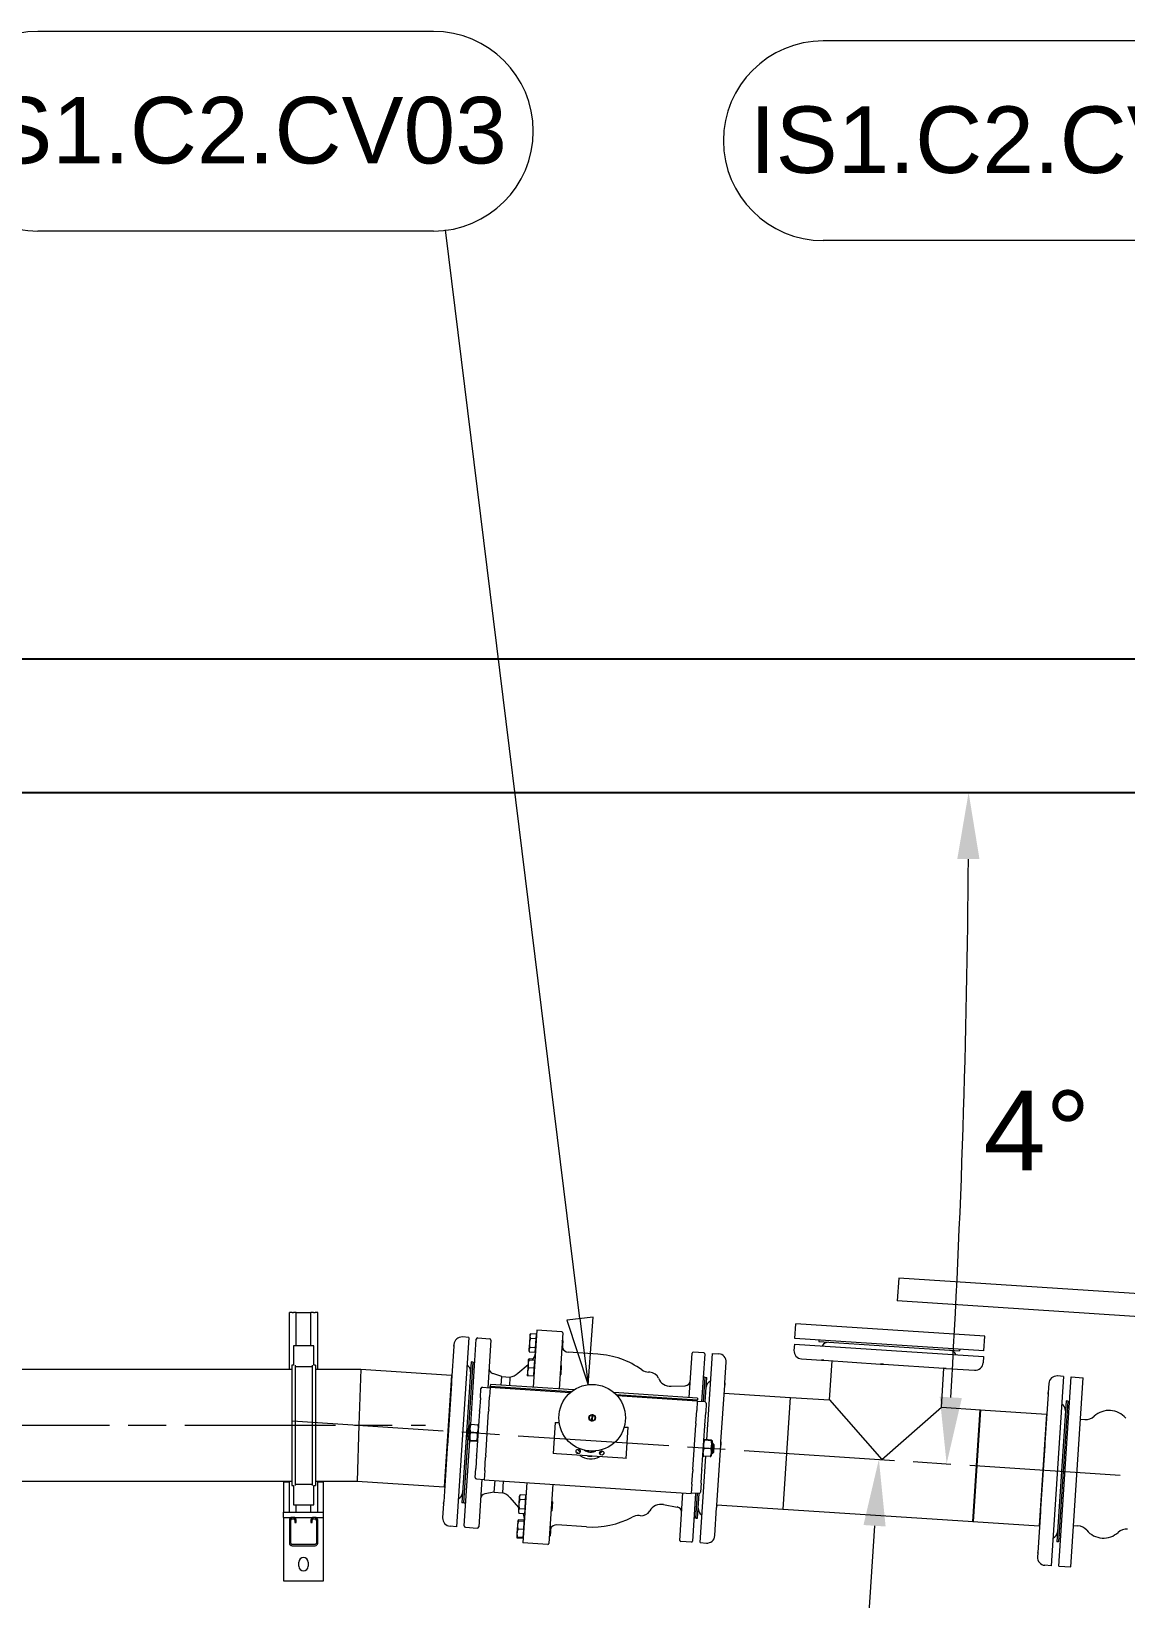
# Model space of a CAD drawing. Header units: millimetres. Extents: x 0 to 100323, y 0 to 59400.
# Drawn here: x 69323 to 73435, y 34780 to 40666 of the extents above; entities that cross this region are included whole.
import ezdxf

# ---------------------------------------------------------------- set-up
doc = ezdxf.new("R2010")
doc.units = ezdxf.units.MM
doc.header["$LTSCALE"] = 100
doc.linetypes.add('CHAIN', pattern=[0.3543, 0.2362, -0.0295, 0.0591, -0.0295])
for name, color, linetype, lineweight in [('Dimension', 7, 'Continuous', 18), ('Symbol', 7, 'Continuous', 18), ('Visible', 7, 'Continuous', 25)]:
    doc.layers.add(name, color=color, linetype=linetype, lineweight=lineweight)
doc.layers.add('P_Biomass (BM)', color=150, linetype='Continuous', lineweight=18, true_color=0x007fff)
doc.layers.add('P_BioMass CenterLine', color=150, linetype='CHAIN', lineweight=18, true_color=0x007fff)
doc.styles.add('Note Text', font='arial.ttf')
doc.styles.add('Title', font='arial.ttf')
doc.dimstyles.new('Default - Method 2b', dxfattribs={"dimscale": 100, "dimtxt": 3, "dimasz": 2.5, "dimexe": 3, "dimexo": 0.5, "dimgap": 0.7, "dimtad": 0, "dimtoh": 1, "dimdec": 0, "dimrnd": 1e-08, "dimtxsty": 'Title', "dimcen": 0.09, "dimdle": 10, "dimclrd": 256, "dimclre": 256, "dimclrt": 7, "dimadec": 0, "dimazin": 2, "dimtfac": 0.833333, "dimtdec": 1, "dimtmove": 0, "dimatfit": 3, "dimfxl": 1, "dimtolj": 1, "dimlwd": -1, "dimlwe": -1, "dimarcsym": 0})

# ---------------------------------------------------------------- blocks, each defined once
blk = doc.blocks.new('*D36')
at = {"layer": 'Defpoints', "color": 0, "transparency": 16777216}
for p in [(58733.1, 37807.8), (100322.9, 37807.8), (61212.8, 36954.3), (60245.2, 35180.5)]:
    blk.add_point(p, dxfattribs=at)
at = {"layer": 'Dimension', "transparency": 16777216}
blk.add_arc((100322.9, 37807.8), 39119.4, 180.36616, 183.38447, dxfattribs=at)
for points in [[(61162.7, 37557.7), (61246, 37557.9), (61203.5, 37807.8)], [(61313.4, 35500.9), (61230.2, 35495.8), (61287.3, 35248.8)]]:
    blk.add_solid(points, dxfattribs=at)
at = {"layer": 'Dimension', "color": 7, "transparency": 16777216, "insert": (61301.4, 36386.2), "char_height": 300, "attachment_point": 7, "style": 'Title'}
blk.add_mtext('\\A1;4°', dxfattribs=at)
blk = doc.blocks.new('*D37')
at = {"layer": 'Defpoints', "color": 0, "transparency": 16777216}
for p in [(34298.5, 37807.8), (58733.1, 37807.8), (72808.2, 36126.2), (70304.7, 35447.4)]:
    blk.add_point(p, dxfattribs=at)
at = {"layer": 'Dimension', "transparency": 16777216}
blk.add_arc((34298.5, 37807.8), 38546.4, 356.62099, 359.6284, dxfattribs=at)
for points in [[(72802.4, 37557.9), (72885.7, 37557.7), (72844.9, 37807.8)], [(72819.5, 35533.3), (72736.3, 35538.4), (72762.3, 35286.3)]]:
    blk.add_solid(points, dxfattribs=at)
at = {"layer": 'Dimension', "color": 7, "transparency": 16777216, "insert": (72901.2, 36387.9), "char_height": 300, "attachment_point": 7, "style": 'Title'}
blk.add_mtext('\\A1;4°', dxfattribs=at)
blk = doc.blocks.new('*D48')
at = {"layer": 'Defpoints', "color": 0, "transparency": 16777216}
for p in [(72178.4, 35324.6), (72311.6, 32309.4), (72688.9, 32284.7)]:
    blk.add_point(p, dxfattribs=at)
at = {"layer": 'Dimension', "transparency": 16777216}
for p, q in [((72491.5, 35053.5), (72424.3, 34029.4)), ((72327.9, 32558.9), (72395.1, 33583.1))]:
    blk.add_line(p, q, dxfattribs=at)
for points in [[(72449.9, 35056.3), (72533.1, 35050.8), (72507.8, 35303)], [(72286.4, 32561.6), (72369.5, 32556.2), (72311.6, 32309.4)]]:
    blk.add_solid(points, dxfattribs=at)
at = {"layer": 'Dimension', "color": 7, "transparency": 16777216, "insert": (71976.4, 33653.1), "char_height": 300, "attachment_point": 7, "style": 'Title'}
blk.add_mtext('\\A1;1200', dxfattribs=at)
blk = doc.blocks.new('Balloon24')
at = {"layer": 'Symbol'}
for p, q in [((708.338, 406.664), (693.479, 406.664)), ((708.338, 399.164), (693.479, 399.164)), ((713.844, 358.314), (708.796, 399.204)), ((714.34, 358.375), (713.348, 358.252)), ((713.348, 358.252), (714.15, 355.833)), ((713.844, 358.314), (714.15, 355.833)), ((714.15, 355.833), (714.34, 358.375))]:
    blk.add_line(p, q, dxfattribs=at)
at = {"layer": 'Symbol', "flags": 128}
blk.add_lwpolyline([(713.348, 358.252), (714.15, 355.833), (714.34, 358.375), (713.348, 358.252)], dxfattribs=at)
at = {"layer": 'Symbol'}
for centre, start, end in [((693.479, 402.914), 90, 270), ((708.338, 402.914), 270, 90)]:
    blk.add_arc(centre, 3.75, start, end, dxfattribs=at)
blk.add_solid([(713.348, 358.252), (714.15, 355.833), (714.34, 358.375), (713.348, 358.252)], dxfattribs=at)
at = {"layer": 'Symbol', "insert": (700.909, 402.935), "char_height": 2.5, "attachment_point": 5, "style": 'Note Text'}
blk.add_mtext('IS1.C2.CV03', dxfattribs=at)
blk = doc.blocks.new('Balloon25')
at = {"layer": 'Symbol'}
for p, q in [((737.847, 406.306), (722.988, 406.306)), ((737.847, 398.806), (722.988, 398.806)), ((739.378, 361.437), (737.986, 398.818)), ((739.878, 361.456), (738.879, 361.418)), ((739.471, 358.939), (739.878, 361.456)), ((738.879, 361.418), (739.471, 358.939)), ((739.378, 361.437), (739.471, 358.939))]:
    blk.add_line(p, q, dxfattribs=at)
at = {"layer": 'Symbol', "flags": 128}
blk.add_lwpolyline([(738.879, 361.418), (739.471, 358.939), (739.878, 361.456), (738.879, 361.418)], dxfattribs=at)
at = {"layer": 'Symbol'}
for centre, start, end in [((722.988, 402.556), 90, 270), ((737.847, 402.556), 270, 90)]:
    blk.add_arc(centre, 3.75, start, end, dxfattribs=at)
blk.add_solid([(738.879, 361.418), (739.471, 358.939), (739.878, 361.456), (738.879, 361.418)], dxfattribs=at)
at = {"layer": 'Symbol', "insert": (730.417, 402.577), "char_height": 2.5, "attachment_point": 5, "style": 'Note Text'}
blk.add_mtext('IS1.C2.CV01', dxfattribs=at)

msp = doc.modelspace()

# ---------------------------------------------------------------- linework, layer by layer
at = {"layer": 'P_Biomass (BM)'}
for p, q in [((72582.3, 35983.4), (72576.7, 35898.5)), ((73836.5, 35901.1), (72582.3, 35983.4)), ((70302.7, 35854.8), (70292.7, 35854.8)), ((70292.7, 35641.5), (70292.7, 35854.8)), ((70302.7, 35854.8), (70308, 35854.8)), ((70318, 35854.8), (70308, 35854.8)), ((70318, 35854.8), (70373.7, 35854.8)), ((70318, 35729.8), (70318, 35854.8)), ((70383.7, 35854.8), (70373.7, 35854.8)), ((70373.7, 35729.8), (70373.7, 35854.8)), ((70383.7, 35854.8), (70389, 35854.8)), ((70399, 35854.8), (70389, 35854.8)), ((70399, 35641.5), (70399, 35854.8)), ((73830.9, 35816.3), (72576.7, 35898.5)), ((72191.7, 35757.2), (72195.3, 35812.1)), ((72906.2, 35765.4), (72195.3, 35812.1)), ((70911.2, 35734.6), (70910.9, 35730.1)), ((70966.8, 35761.1), (70920.2, 35050.1)), ((70966.8, 35761.1), (70943.1, 35762.6)), ((70974.2, 35434.3), (70995.1, 35754.2)), ((71000.5, 35758.8), (71045.4, 35755.9)), ((71050, 35750.6), (71038.3, 35572.2)), ((71194.6, 35740), (71192.9, 35714.1)), ((71196.3, 35765.9), (71194.6, 35740)), ((71196.6, 35769.9), (71196.3, 35765.9)), ((71196.6, 35769.9), (71199.6, 35774.4)), ((71218.7, 35755.8), (71198.5, 35757.1)), ((71219.9, 35773.1), (71199.6, 35774.4)), ((71222.9, 35788.1), (71208.8, 35573.6)), ((71218.7, 35755.8), (71216.5, 35721.2)), ((71219.9, 35773.1), (71218.7, 35755.8)), ((71219.4, 35765.9), (71221.4, 35765.8)), ((71316.4, 35782), (71222.9, 35788.1)), ((71319.9, 35778), (71306.1, 35567.2)), ((71320.5, 35748.7), (71318.2, 35751.4)), ((71320.5, 35748.7), (71318.3, 35714.9)), ((72190.3, 35736), (72188.7, 35712.3)), ((72190.3, 35736), (72901.2, 35689.4)), ((72902.6, 35710.6), (72191.7, 35757.2)), ((72282.7, 35751.2), (72282.3, 35745)), ((72282.3, 35745), (72811.2, 35710.3)), ((72902.6, 35710.6), (72906.2, 35765.4)), ((70307.7, 35729.8), (70307.7, 35656.9)), ((70384, 35729.8), (70307.7, 35729.8)), ((70384, 35656.9), (70384, 35729.8)), ((70910.7, 35727.9), (70902.2, 35597.9)), ((70910.7, 35727.9), (70910.9, 35730.1)), ((71190.5, 35676.3), (71189.5, 35661.3)), ((71190.5, 35676.3), (71193.5, 35680.8)), ((71192.9, 35714.1), (71192.7, 35710.1)), ((71192.7, 35710.1), (71195.1, 35705.3)), ((71213.4, 35674.8), (71193.1, 35676.1)), ((71209.4, 35679.7), (71193.5, 35680.8)), ((71215.3, 35703.9), (71195.1, 35705.3)), ((71216.5, 35721.2), (71196.2, 35722.5)), ((71213.4, 35674.8), (71211.5, 35644.9)), ((71216.5, 35721.2), (71215.3, 35703.9)), ((71215.8, 35711.1), (71217.8, 35710.9)), ((71318.3, 35714.9), (71316.3, 35713.2)), ((71451.2, 35698), (71340.2, 35705.3)), ((71795, 35535.1), (71806, 35702.3)), ((71849.9, 35703.2), (71810, 35705.8)), ((71853.4, 35699.2), (71841.6, 35519.6)), ((71861.1, 35376.6), (71882.3, 35701)), ((71882.3, 35701), (71906, 35699.5)), ((72216.7, 35680.4), (72292.6, 35675.4)), ((72300.4, 35674.9), (72292.6, 35675.4)), ((72300.4, 35674.9), (72513.4, 35660.9)), ((72811.6, 35716.5), (72811.2, 35710.3)), ((72901.2, 35689.4), (72899.7, 35665.7)), ((65390.2, 35641.5), (70301.5, 35641.5)), ((70301.5, 35657.1), (70301.5, 35205.1)), ((70307.7, 35657.1), (70301.5, 35657.1)), ((70314, 35656.9), (70314, 35205.3)), ((70314, 35651.9), (70377.7, 35651.9)), ((70377.7, 35656.9), (70377.7, 35205.3)), ((70390.2, 35657.1), (70384, 35657.1)), ((70390.2, 35657.1), (70390.2, 35205.1)), ((70390.2, 35641.5), (70561.1, 35641.5)), ((70561.1, 35641.5), (70554.2, 35431.1)), ((70561.1, 35641.5), (70902.4, 35619.1)), ((70902.4, 35619.1), (70874.8, 35199.2)), ((70975.8, 35669), (70941.1, 35140.1)), ((70982, 35668.6), (70965.8, 35420.9)), ((70982, 35668.6), (70975.8, 35669)), ((70981.9, 35666.1), (70989.6, 35669.9)), ((71091.2, 35613.8), (71057, 35624.8)), ((71151.5, 35626.4), (71189.4, 35659.6)), ((71187.5, 35631.4), (71186.5, 35616.4)), ((71189.5, 35661.3), (71187.5, 35631.4)), ((71209.5, 35614.9), (71189.2, 35616.3)), ((71211.5, 35644.9), (71191.2, 35646.2)), ((71211.5, 35644.9), (71209.5, 35614.9)), ((71209.7, 35617.4), (71211.7, 35617.3)), ((71213.3, 35672.3), (71215.3, 35672.2)), ((71312.1, 35621.3), (71309.5, 35619)), ((71314.4, 35655.1), (71312, 35657.8)), ((71314.4, 35655.1), (71312.1, 35621.3)), ((71647.6, 35630), (71642.7, 35630.3)), ((71928.9, 35590.1), (71934, 35667.6)), ((72322.7, 35526), (72332.3, 35672.8)), ((72525.4, 35660.1), (72513.4, 35660.9)), ((72525.4, 35660.1), (72751.2, 35645.3)), ((72742.5, 35498.5), (72752.2, 35645.3)), ((72760.2, 35644.7), (72751.2, 35645.3)), ((72760.2, 35644.7), (72866.5, 35637.8)), ((72867.4, 35637.7), (72866.5, 35637.8)), ((72867.4, 35637.7), (72867.8, 35637.7)), ((73202, 35614.5), (73155.4, 34903.5)), ((73202, 35614.5), (73178.3, 35616.1)), ((70901.6, 35588), (70886.3, 35355)), ((70901.6, 35588), (70902.2, 35597.9)), ((71010.3, 35534.3), (71012.6, 35568.9)), ((71017.9, 35573.6), (71047.1, 35571.6)), ((71047.1, 35572.9), (71044.9, 35537.9)), ((71047.1, 35572.9), (71047.1, 35572.9)), ((71347.8, 35553.1), (71047.1, 35572.9)), ((71047.1, 35572.9), (71047.5, 35578)), ((71347.9, 35553.2), (71047.1, 35572.9)), ((71047.9, 35584.1), (71047.5, 35578)), ((71047.5, 35578), (71353.6, 35557.9)), ((71361.5, 35563.6), (71047.9, 35584.1)), ((71089, 35581.4), (71091.2, 35613.8)), ((71091.2, 35613.8), (71121.4, 35611.9)), ((71121.4, 35611.9), (71119.3, 35579.4)), ((71727.2, 35577.4), (71779.9, 35579.4)), ((71855, 35608.9), (71847.8, 35613.7)), ((71849.1, 35519.1), (71855.1, 35611.4)), ((71855.1, 35611.4), (71861.4, 35611)), ((71855.3, 35518.6), (71861.4, 35611)), ((71914.4, 35368.4), (71928.4, 35582.2)), ((71928.9, 35590.1), (71928.4, 35582.2)), ((73146.4, 35588.1), (73144.1, 35553.5)), ((73184.1, 34901.7), (73230.7, 35612.6)), ((73229, 34898.7), (73275.6, 35609.7)), ((73230.7, 35612.6), (73275.6, 35609.7)), ((71010.3, 35534.3), (71007.2, 35486.3)), ((71041.7, 35489), (71044.9, 35537.9)), ((71826.2, 35533.1), (71512.3, 35553.7)), ((71519.4, 35547), (71825.8, 35527)), ((71825.5, 35521.8), (71524.5, 35541.6)), ((71825.5, 35521.8), (71524.5, 35541.6)), ((71825.5, 35521.8), (71823.2, 35486.9)), ((71854.6, 35518.7), (71825.4, 35520.6)), ((71825.5, 35521.8), (71825.8, 35527)), ((71825.5, 35521.8), (71825.5, 35521.8)), ((71826.2, 35533.1), (71825.8, 35527)), ((71859.2, 35513.4), (71857, 35478.8)), ((71926.4, 35552), (72174.6, 35535.7)), ((72174.6, 35535.7), (72147.1, 35115.8)), ((72148.4, 35115.8), (72175.9, 35535.6)), ((72175.9, 35535.6), (72322.7, 35526)), ((72322.7, 35526), (72518.9, 35302.3)), ((72518.9, 35302.3), (72742.5, 35498.5)), ((72742.5, 35498.5), (72889.3, 35488.8)), ((73143.8, 35548), (73131.8, 35365.1)), ((73143.8, 35548), (73144.1, 35553.5)), ((73211, 35522.5), (73176.3, 34993.6)), ((73217.2, 35522.1), (73182.6, 34993.2)), ((73217.2, 35522.1), (73211, 35522.5)), ((73215.6, 35497.1), (73223.1, 35496.6)), ((71007, 35484.2), (70996.2, 35319.3)), ((71007, 35484.2), (71007.2, 35486.3)), ((71030.3, 35316.4), (71041.2, 35482.6)), ((71041.7, 35489), (71041.2, 35482.6)), ((71291.6, 35441.6), (71283.9, 35324.4)), ((71291.6, 35441.6), (71304.1, 35440.8)), ((71304.1, 35440.8), (71306.5, 35440.6)), ((71427.8, 35448), (71428, 35450.5)), ((71429.1, 35467.6), (71428, 35450.5)), ((71429.1, 35467.6), (71429.2, 35470.1)), ((71431.7, 35450.3), (71431.5, 35447.8)), ((71431.7, 35450.3), (71432.8, 35467.4)), ((71433, 35469.9), (71432.8, 35467.4)), ((71820, 35438), (71819.6, 35431.6)), ((71820, 35438), (71823.2, 35486.9)), ((71853.8, 35430.8), (71857, 35478.8)), ((72860.6, 35069.1), (72888.1, 35488.9)), ((72889.3, 35488.8), (72861.8, 35069)), ((72888.1, 35488.9), (73137.6, 35472.6)), ((73137.6, 35472.6), (73110, 35052.7)), ((73265.4, 35453.8), (73281.6, 35452.7)), ((70554.2, 35431.1), (70547.3, 35220.7)), ((70963.6, 35387.5), (70947.4, 35139.7)), ((70962, 35389.3), (70963.9, 35419.3)), ((70962, 35389.3), (70966.6, 35384)), ((70963.9, 35419.3), (70969.2, 35423.9)), ((70966.6, 35384), (70969.2, 35423.9)), ((70966.6, 35384), (70969.1, 35383.8)), ((70968.6, 35375.7), (70972.3, 35431.9)), ((70969.2, 35423.9), (70971.7, 35423.8)), ((70972.3, 35431.9), (70973.3, 35433.7)), ((70973.7, 35406.1), (70998.7, 35404.4)), ((70975.6, 35434.7), (71000.5, 35433)), ((71003.4, 35429.8), (71002.6, 35431.8)), ((71550.8, 35424.6), (71553.5, 35424.4)), ((71553.5, 35424.4), (71566, 35423.6)), ((71558.3, 35306.4), (71566, 35423.6)), ((71808.7, 35265.4), (71819.6, 35431.6)), ((71842.9, 35263.8), (71853.7, 35428.7)), ((71853.8, 35430.8), (71853.7, 35428.7)), ((70885.5, 35343.3), (70872.5, 35143.9)), ((70885.5, 35343.3), (70886.3, 35355)), ((70949.2, 35053.2), (70970.2, 35373.1)), ((70968.6, 35375.7), (70969.4, 35373.7)), ((70971.5, 35372.5), (70996.5, 35370.9)), ((70971.7, 35375), (70996.6, 35373.3)), ((70999.8, 35373.7), (70998.7, 35371.8)), ((71296.4, 35323.6), (71283.9, 35324.4)), ((71545.8, 35307.2), (71296.4, 35323.6)), ((71415.9, 35331.4), (71416.1, 35334.5)), ((71417.3, 35334.4), (71417.1, 35331.1)), ((71427.3, 35333.7), (71427.1, 35330.5)), ((71428.6, 35333.7), (71428.4, 35330.6)), ((71850.1, 35374.3), (71851.2, 35376.2)), ((71876.2, 35341.9), (71851.2, 35343.6)), ((71878.2, 35373), (71853.3, 35374.7)), ((71878.4, 35375.5), (71853.4, 35377.1)), ((71881.3, 35372.3), (71877.6, 35316.1)), ((71880.7, 35324.1), (71878.2, 35324.2)), ((71881.3, 35372.3), (71880.5, 35374.3)), ((71883.3, 35364), (71880.7, 35324.1)), ((71886, 35328.7), (71880.7, 35324.1)), ((71883.3, 35364), (71880.8, 35364.2)), ((71887.9, 35358.7), (71883.3, 35364)), ((71887.9, 35358.7), (71886, 35328.7)), ((71898.8, 35131.2), (71913.6, 35356.4)), ((71914.4, 35368.4), (71913.6, 35356.4)), ((73131, 35353.6), (73115.5, 35116.6)), ((73131, 35353.6), (73131.8, 35365.1)), ((70990.7, 35234.6), (70992.9, 35269.2)), ((70996.1, 35317.2), (70992.9, 35269.2)), ((70996.1, 35317.2), (70996.2, 35319.3)), ((71026.7, 35261.1), (71024.4, 35226.1)), ((71026.7, 35261.1), (71029.9, 35310)), ((71030.3, 35316.4), (71029.9, 35310)), ((71558.3, 35306.4), (71545.8, 35307.2)), ((71808.7, 35265.4), (71808.2, 35259)), ((71835.7, 34990.1), (71857, 35314.5)), ((71839.6, 35213.7), (71842.8, 35261.7)), ((71842.9, 35263.8), (71842.8, 35261.7)), ((71846.5, 35318.2), (71847.3, 35316.2)), ((71874.3, 35313.3), (71849.4, 35315)), ((71877.6, 35316.1), (71876.6, 35314.3)), ((65390.2, 35220.7), (70301.5, 35220.7)), ((70270.8, 35216.7), (70270.8, 35104.8)), ((70292.7, 35216.7), (70270.8, 35216.7)), ((70292.7, 35104.8), (70292.7, 35220.7)), ((70301.5, 35205.1), (70307.7, 35205.1)), ((70307.7, 35205.3), (70307.7, 35132.3)), ((70314, 35210.3), (70377.7, 35210.3)), ((70384, 35132.3), (70384, 35205.3)), ((70384, 35205.1), (70390.2, 35205.1)), ((70390.2, 35220.7), (70547.3, 35220.7)), ((70399, 35104.8), (70399, 35220.7)), ((70420.8, 35216.7), (70399, 35216.7)), ((70420.8, 35104.8), (70420.8, 35216.7)), ((70547.3, 35220.7), (70874.8, 35199.2)), ((70995.3, 35229.3), (71024.5, 35227.4)), ((71015.8, 35228), (71004.1, 35049.6)), ((71024.4, 35226.1), (71802.8, 35175.1)), ((71062.7, 35179.8), (71065.6, 35223.4)), ((71095.8, 35221.5), (71093, 35177.8)), ((71185.3, 35215.6), (71170.5, 34989.8)), ((71282.6, 35209.2), (71268.1, 34987.2)), ((71805, 35210.1), (71802.8, 35175.1)), ((71805, 35210.1), (71808.2, 35259)), ((71839.6, 35213.7), (71837.3, 35179.1)), ((70872, 35137.1), (70872.5, 35143.9)), ((71062.7, 35179.8), (71027.4, 35173.4)), ((71062.7, 35179.8), (71093, 35177.8)), ((71120.9, 35159.5), (71154.1, 35121.6)), ((71156.7, 35160.7), (71155, 35134.8)), ((71156.9, 35164.8), (71156.7, 35160.7)), ((71156.9, 35164.8), (71159.9, 35169.2)), ((71179.1, 35150.6), (71158.8, 35151.9)), ((71180.2, 35167.9), (71159.9, 35169.2)), ((71179.1, 35150.6), (71176.8, 35116)), ((71180.2, 35167.9), (71179.1, 35150.6)), ((71179.7, 35160.8), (71181.7, 35160.6)), ((71280.8, 35143.5), (71278.5, 35146.2)), ((71280.8, 35143.5), (71278.6, 35109.7)), ((71759.9, 34998.8), (71771.6, 35177.2)), ((71832, 35174.4), (71802.8, 35176.4)), ((71819, 35175.3), (71807.3, 34995.7)), ((71820.5, 35082.5), (71826.5, 35174.8)), ((71826.7, 35082.1), (71832.8, 35174.5)), ((70270.8, 35104.8), (70420.8, 35104.8)), ((70270.8, 35084.8), (70270.8, 35104.8)), ((70270.8, 35084.8), (70302.7, 35084.8)), ((70270.8, 35084.8), (70270.8, 34846.7)), ((70308, 35084.8), (70302.7, 35084.8)), ((70307.7, 35132.3), (70384, 35132.3)), ((70308, 35084.8), (70383.7, 35084.8)), ((70318, 35104.8), (70318, 35132.3)), ((70373.7, 35104.8), (70373.7, 35132.3)), ((70389, 35084.8), (70383.7, 35084.8)), ((70389, 35084.8), (70420.8, 35084.8)), ((70420.8, 35084.8), (70420.8, 35104.8)), ((70420.8, 34846.7), (70420.8, 35084.8)), ((70872, 35137.1), (70868.5, 35083.5)), ((70947.4, 35139.7), (70941.1, 35140.1)), ((70947.5, 35142.2), (70954.7, 35137.4)), ((71153.3, 35108.9), (71153, 35104.9)), ((71153, 35104.9), (71155.4, 35100.1)), ((71155, 35134.8), (71153.3, 35108.9)), ((71175.7, 35098.8), (71155.4, 35100.1)), ((71176.8, 35116), (71156.5, 35117.4)), ((71176.8, 35116), (71175.7, 35098.8)), ((71176.1, 35105.9), (71178.1, 35105.7)), ((71278.6, 35109.7), (71275.9, 35107.4)), ((71612.2, 35091.1), (71607.4, 35091.5)), ((71698.1, 35132.9), (71750.1, 35124)), ((71820.6, 35085), (71812.9, 35081.2)), ((71891.4, 35017.5), (71898.2, 35122.2)), ((71898.8, 35131.2), (71898.2, 35122.2)), ((71898.9, 35132.1), (72147.1, 35115.8)), ((72148.4, 35115.8), (72861.8, 35069)), ((73114.8, 35106), (73104.8, 34953.6)), ((73114.8, 35106), (73115.5, 35116.6)), ((70292.7, 35074.8), (70292.7, 34988.6)), ((70297.7, 34988.6), (70297.7, 35074.8)), ((70302.7, 35079.8), (70308, 35079.8)), ((70313, 35074.8), (70313, 35066.1)), ((70313, 35066.1), (70318, 35066.1)), ((70318, 35066.1), (70318, 35074.8)), ((70373.7, 35074.8), (70373.7, 35066.1)), ((70373.7, 35066.1), (70378.7, 35066.1)), ((70378.7, 35066.1), (70378.7, 35074.8)), ((70383.7, 35079.8), (70389, 35079.8)), ((70394, 35074.8), (70394, 34988.6)), ((70399, 34988.6), (70399, 35074.8)), ((70920.2, 35050.1), (70896.5, 35051.6)), ((70953.9, 35047.9), (70998.8, 35044.9)), ((71147.9, 35026.2), (71146.9, 35011.3)), ((71149.8, 35056.2), (71147.9, 35026.2)), ((71150.8, 35071.1), (71149.8, 35056.2)), ((71150.8, 35071.1), (71153.8, 35075.6)), ((71171.8, 35039.7), (71151.5, 35041)), ((71173.8, 35069.6), (71153.5, 35071)), ((71174.1, 35074.3), (71153.8, 35075.6)), ((71171.8, 35039.7), (71169.8, 35009.8)), ((71173.8, 35069.6), (71171.8, 35039.7)), ((71173.6, 35067.1), (71175.6, 35067)), ((71174.1, 35074.3), (71173.8, 35069.6)), ((71274.7, 35049.9), (71272.5, 35016.1)), ((71274.7, 35049.9), (71272.9, 35051.9)), ((71408.7, 35049.4), (71297.7, 35056.6)), ((71820.5, 35082.5), (71826.7, 35082.1)), ((72860.6, 35069.1), (73110, 35052.7)), ((73239.2, 35054.6), (73255.4, 35053.6)), ((70389, 34983.6), (70302.7, 34983.6)), ((70302.7, 34978.6), (70389, 34978.6)), ((71146.9, 35011.3), (71149.2, 35006.5)), ((71169.5, 35005.1), (71149.2, 35006.5)), ((71169.8, 35009.8), (71149.6, 35011.1)), ((71169.8, 35009.8), (71169.5, 35005.1)), ((71170, 35012.3), (71172, 35012.1)), ((71264.1, 34983.7), (71170.5, 34989.8)), ((71272.5, 35016.1), (71269.8, 35013.8)), ((71803.3, 34992.2), (71763.4, 34994.8)), ((71835.7, 34990.1), (71859.4, 34988.5)), ((71891.4, 35017.5), (71891.3, 35016.8)), ((71891.3, 35016.5), (71891.3, 35016.8)), ((73182.6, 34993.2), (73176.3, 34993.6)), ((73184.2, 35018.2), (73191.7, 35017.7)), ((70328.3, 34901.7), (70328.3, 34916.7)), ((70363.3, 34916.7), (70363.3, 34901.7)), ((73104.6, 34950), (73103.7, 34937)), ((73104.6, 34950), (73104.8, 34953.6)), ((73155.4, 34903.5), (73131.7, 34905.1)), ((73184.1, 34901.7), (73229, 34898.7)), ((70270.8, 34846.7), (70420.8, 34846.7))]:
    msp.add_line(p, q, dxfattribs=at)
for centre, radius in [((71430.4, 35459), 125.2), ((71430.4, 35459), 12.5), ((71377.8, 35332.6), 8.12), ((71466.3, 35326.8), 8.12)]:
    msp.add_circle(centre, radius, dxfattribs=at)
for centre, radius, start, end in [((70941.1, 35732.7), 30, 86.24939, 176.24939), ((71000.1, 35753.9), 5, 86.24939, 176.24939), ((71045, 35750.9), 5, 356.24939, 86.24939), ((71316.2, 35778.2), 3.75, 356.24939, 86.24939), ((72317.9, 35715.1), 27.5, 86.24939, 149.2137), ((71167.4, 35706.9), 50, 320.83885, 356.24939), ((71341.8, 35730.2), 25, 202.09132, 266.24939), ((71429.9, 35373.7), 325, 54.82548, 86.24939), ((71809.7, 35702), 3.75, 86.24939, 176.24939), ((71849.6, 35699.4), 3.75, 356.24939, 86.24939), ((71904.1, 35669.5), 30, 356.24939, 86.24939), ((72218.6, 35710.3), 30, 176.24939, 266.24939), ((72771.9, 35685.3), 27.5, 23.28508, 86.24939), ((70945.9, 35633.4), 27.5, 356.24939, 59.2137), ((71063.1, 35643.9), 20, 176.24939, 252.21315), ((71110.3, 35673.4), 62.5, 280.28563, 311.24939), ((71646, 35680.2), 50, 234.82548, 266.24939), ((71645.1, 35592.6), 37.5, 23.45228, 86.24939), ((72869.8, 35667.6), 30, 266.24939, 356.24939), ((73176.3, 35586.1), 30, 86.24939, 176.24939), ((71017.6, 35568.6), 5, 86.24939, 176.24939), ((71725.4, 35627.4), 50, 203.45228, 272.11796), ((71779.2, 35599.4), 20, 272.11796, 356.24939), ((71886.4, 35571.7), 27.5, 113.28508, 176.24939), ((71854.3, 35513.7), 5, 356.24939, 86.24939), ((73181.1, 35486.9), 27.5, 356.24939, 59.2137), ((71430.4, 35459), 11.2, 95.84346, 256.65532), ((71430.4, 35459), 11.2, 256.65532, 275.84346), ((71430.4, 35459), 11.2, 76.65532, 95.84346), ((71430.4, 35459), 11.2, 275.84346, 76.65532), ((73284.7, 35500.6), 48, 266.24939, 312.46204), ((73372.4, 35404.8), 81.9, 40.03674, 132.46204), ((71425, 35374), 69.6, 217.48754, 225.01124), ((71425, 35374), 59.4, 214.31032, 228.18846), ((71425, 35374), 43.7, 237.53506, 295.13199), ((71425, 35374), 43.6, 238.01223, 294.65482), ((71425, 35374), 43.6, 238.25445, 258.00058), ((71425, 35374), 43.6, 259.65859, 272.84019), ((71425, 35374), 43.6, 274.4982, 294.4126), ((71425, 35374), 59.4, 304.31032, 318.18846), ((71425, 35374), 69.6, 307.48754, 315.01124), ((71425, 35374), 69.6, 233.79363, 298.70515), ((71425, 35374), 59.4, 257.92873, 274.57004), ((70995.6, 35234.3), 5, 176.24939, 266.24939), ((70916.1, 35179.4), 27.5, 293.28508, 356.24939), ((71030.9, 35153.7), 20, 100.28563, 176.24939), ((71073.9, 35118.3), 62.5, 41.24939, 72.21315), ((71832.3, 35179.4), 5, 266.24939, 356.24939), ((70302.7, 35074.8), 10, 90, 180), ((70308, 35074.8), 10, 0, 90), ((70383.7, 35074.8), 10, 90, 180), ((70389, 35074.8), 10, 0, 90), ((71126.2, 35077.6), 50, 356.24939, 25.36745), ((71429.9, 35373.7), 325, 266.24939, 297.6733), ((71604.1, 35041.6), 50, 86.24939, 117.6733), ((71614.7, 35128.6), 37.5, 266.24939, 329.0465), ((71689.7, 35083.6), 50, 80.38082, 149.0465), ((71746.7, 35104.3), 20, 356.24939, 80.38082), ((71856.6, 35117.7), 27.5, 176.24939, 239.2137), ((70302.7, 35074.8), 5, 90, 180), ((70308, 35074.8), 5, 0, 90), ((70383.7, 35074.8), 5, 90, 180), ((70389, 35074.8), 5, 0, 90), ((70898.4, 35081.6), 30, 176.24939, 266.24939), ((70954.2, 35052.9), 5, 176.24939, 266.24939), ((70999.1, 35049.9), 5, 266.24939, 356.24939), ((71296, 35031.7), 25, 86.24939, 150.40746), ((73151.3, 35032.8), 27.5, 293.28508, 356.24939), ((73252.3, 35005.7), 48, 40.03674, 86.24939), ((73351.7, 35089.2), 81.9, 220.03674, 312.46204), ((73439.4, 34993.4), 48, 86.24939, 132.46204), ((70302.7, 34988.6), 10, 180, 270), ((70302.7, 34988.6), 5, 180, 270), ((70389, 34988.6), 10, 270, 0), ((70389, 34988.6), 5, 270, 0), ((71264.3, 34987.4), 3.75, 266.24939, 356.24939), ((71763.6, 34998.5), 3.75, 176.24939, 266.24939), ((71803.5, 34995.9), 3.75, 266.24939, 356.24939), ((71861.4, 35018.4), 30, 266.24939, 356.24939), ((70345.8, 34916.7), 17.5, 0, 180), ((73133.6, 34935), 30, 176.24939, 266.24939), ((70345.8, 34901.7), 17.5, 180, 0)]:
    msp.add_arc(centre, radius, start, end, dxfattribs=at)
for centre, start_param, end_param in [((71427.7, 35416.4), 6.181041, 6.201676), ((71427.8, 35416.4), 0.08151, 0.102144)]:
    msp.add_ellipse(centre, major_axis=(-5.6, -85.9), ratio=0.707107, start_param=start_param, end_param=end_param, dxfattribs=at)
for points, weights in [([(71194.6, 35740), (71194.1, 35732), (71196.2, 35722.5)], [1, 1.0379548493, 1]), ([(71198.5, 35757.1), (71195.2, 35748), (71194.6, 35740)], [1, 1.0379548493, 1]), ([(71199.6, 35774.4), (71196.6, 35769.9), (71196.3, 35765.9)], [1, 1.0379548493, 1]), ([(71196.3, 35765.9), (71196.1, 35761.9), (71198.5, 35757.1)], [1, 1.0379548493, 1]), ([(71193.1, 35676.1), (71189.9, 35668.3), (71189.5, 35661.3)], [1, 1.0379548493, 1]), ([(71190.5, 35676.3), (71190.5, 35676.3), (71193.1, 35676.1)], [1, 1.0379548493, 1]), ([(71193.5, 35680.8), (71191.9, 35678.4), (71191.1, 35676.3)], [1, 1.01965956375, 1.01895290532]), ([(71196.2, 35722.5), (71193.2, 35718.1), (71192.9, 35714.1)], [1, 1.0379548493, 1]), ([(71192.9, 35714.1), (71192.7, 35710.1), (71195.1, 35705.3)], [1, 1.0379548493, 1]), ([(71189.2, 35616.3), (71186.5, 35616.4), (71186.5, 35616.4)], [1, 1.0379548493, 1]), ([(71187.5, 35631.4), (71187.1, 35624.5), (71189.2, 35616.3)], [1, 1.0379548493, 1]), ([(71191.2, 35646.2), (71188, 35638.4), (71187.5, 35631.4)], [1, 1.0379548493, 1]), ([(71189.5, 35661.3), (71189, 35654.4), (71191.2, 35646.2)], [1, 1.0379548493, 1]), ([(70973.7, 35406.1), (70968.5, 35390.8), (70971.7, 35375)], [2.02104205812, 2.3336983526, 2.02104205812]), ([(70973.7, 35406.1), (70970.5, 35420.6), (70975.6, 35434.7)], [2.02104205811, 2.33369835258, 2.02104205811]), ([(70975.6, 35434.7), (70973.6, 35434.2), (70973.3, 35433.7)], [2.02104205811, 2.15656439049, 2.1746011459]), ([(70996.6, 35373.3), (71001.8, 35388.6), (70998.7, 35404.4)], [2.01276677078, 2.3241428738, 2.01276677064]), ([(71000.5, 35433), (71003.7, 35418.5), (70998.7, 35404.4)], [1.95892252726, 2.26196889675, 1.95892252795]), ([(71002.6, 35431.8), (71002.4, 35432.3), (71000.5, 35433)], [2.10776176362, 2.0902793929, 1.95892252748]), ([(70971.5, 35372.5), (70967.4, 35374), (70971.7, 35375)], [2.02104205811, 2.33369835258, 2.02104205811]), ([(70996.6, 35373.3), (71000.7, 35371.8), (70996.5, 35370.9)], [1.95892252726, 2.26196889698, 1.95892252748]), ([(71849.4, 35315), (71846.2, 35329.5), (71851.2, 35343.6)], [1.95892252726, 2.26196889675, 1.95892252795]), ([(71851.2, 35343.6), (71848.1, 35359.4), (71853.3, 35374.7)], [2.01276677064, 2.3241428738, 2.01276677078]), ([(71853.3, 35374.7), (71849.2, 35376.2), (71853.4, 35377.1)], [1.95892252726, 2.26196889698, 1.95892252748]), ([(71876.2, 35341.9), (71879.4, 35327.4), (71874.3, 35313.3)], [2.02104205811, 2.33369835258, 2.02104205811]), ([(71876.2, 35341.9), (71881.4, 35357.2), (71878.2, 35373)], [2.02104205812, 2.3336983526, 2.02104205812]), ([(71878.4, 35375.5), (71882.5, 35374), (71878.2, 35373)], [2.02104205811, 2.33369835258, 2.02104205811]), ([(71847.3, 35316.2), (71847.5, 35315.7), (71849.4, 35315)], [2.10776176362, 2.0902793929, 1.95892252748]), ([(71874.3, 35313.3), (71876.3, 35313.8), (71876.6, 35314.3)], [2.02104205811, 2.15656439049, 2.1746011459]), ([(71158.8, 35151.9), (71155.5, 35142.8), (71155, 35134.8)], [1, 1.0379548493, 1]), ([(71156.7, 35160.7), (71156.4, 35156.7), (71158.8, 35151.9)], [1, 1.0379548493, 1]), ([(71159.9, 35169.2), (71156.9, 35164.8), (71156.7, 35160.7)], [1, 1.0379548493, 1]), ([(71153.3, 35108.9), (71153, 35104.9), (71155.4, 35100.1)], [1, 1.0379548493, 1]), ([(71156.5, 35117.4), (71153.5, 35112.9), (71153.3, 35108.9)], [1, 1.0379548493, 1]), ([(71155, 35134.8), (71154.5, 35126.8), (71156.5, 35117.4)], [1, 1.0379548493, 1]), ([(71147.9, 35026.2), (71147.4, 35019.3), (71149.6, 35011.1)], [1, 1.0379548493, 1]), ([(71151.5, 35041), (71148.3, 35033.2), (71147.9, 35026.2)], [1, 1.0379548493, 1]), ([(71149.8, 35056.2), (71149.4, 35049.2), (71151.5, 35041)], [1, 1.0379548493, 1]), ([(71153.5, 35071), (71150.3, 35063.1), (71149.8, 35056.2)], [1, 1.0379548493, 1]), ([(71150.8, 35071.1), (71150.8, 35071.1), (71153.5, 35071)], [1, 1.0379548493, 1]), ([(71153.8, 35075.6), (71152.2, 35073.2), (71151.4, 35071.1)], [1, 1.01965956375, 1.01895290532]), ([(71149.6, 35011.1), (71146.9, 35011.3), (71146.9, 35011.3)], [1, 1.0379548493, 1]), ([(71147.5, 35011.2), (71148, 35009), (71149.2, 35006.5)], [1.01895290532, 1.01965956375, 1])]:
    msp.add_rational_spline(points, weights, degree=2, dxfattribs=at)
for points, knots in [([(70910.9, 35730.1), (70910.9, 35730.1), (70910.9, 35730.1), (70910.9, 35730), (70910.9, 35729.6), (70910.8, 35728.6), (70910.8, 35728.3), (70910.7, 35727.9)], [-2.1952792, -2.1952792, -2.1952792, -2.1952792, -2.0993492, -2.0993492, -1.8229843, -1.8229843, -1.7097702, -1.7097702, -1.7097702, -1.7097702]), ([(71316.3, 35713.2), (71316.3, 35713.2), (71316.3, 35713.2), (71316.2, 35713.1), (71316, 35713.3), (71315.8, 35714.2), (71315.8, 35714.9), (71315.8, 35715.9)], [2.2317186, 2.2317186, 2.2317186, 2.2317186, 2.2549429, 2.2549429, 2.4488197, 2.4488197, 2.6508871, 2.6508871, 2.6508871, 2.6508871]), ([(72292.6, 35675.4), (72293, 35675.4), (72293.4, 35675.3), (72295.1, 35675.2), (72296.6, 35675.1), (72299, 35675), (72299.7, 35674.9), (72300.4, 35674.9)], [-2.1952792, -2.1952792, -2.1952792, -2.1952792, -2.0993492, -2.0993492, -1.8229843, -1.8229843, -1.7097702, -1.7097702, -1.7097702, -1.7097702]), ([(72513.4, 35660.9), (72513.8, 35660.9), (72514.1, 35660.9), (72517.8, 35660.6), (72521.3, 35660.4), (72525, 35660.2), (72525.2, 35660.1), (72525.4, 35660.1)], [-3.2252988, -3.2252988, -3.2252988, -3.2252988, -3.177097, -3.177097, -2.688345, -2.688345, -2.659356, -2.659356, -2.659356, -2.659356]), ([(72751.2, 35645.3), (72751.9, 35645.3), (72752.6, 35645.2), (72755.2, 35645.1), (72756.9, 35645), (72759.1, 35644.8), (72759.7, 35644.8), (72760.2, 35644.7)], [-2.1952792, -2.1952792, -2.1952792, -2.1952792, -2.0993492, -2.0993492, -1.8229843, -1.8229843, -1.7097702, -1.7097702, -1.7097702, -1.7097702]), ([(72866.5, 35637.8), (72866.7, 35637.8), (72866.9, 35637.7), (72867.6, 35637.7), (72867.8, 35637.7), (72867.6, 35637.7), (72867.5, 35637.7), (72867.4, 35637.7)], [-2.1952792, -2.1952792, -2.1952792, -2.1952792, -2.0993492, -2.0993492, -1.8229843, -1.8229843, -1.7097702, -1.7097702, -1.7097702, -1.7097702]), ([(70902.2, 35597.9), (70902.2, 35597.3), (70902.2, 35596.8), (70902, 35594.5), (70901.9, 35592.6), (70901.7, 35589.7), (70901.6, 35588.8), (70901.6, 35588)], [-2.1952792, -2.1952792, -2.1952792, -2.1952792, -2.0993492, -2.0993492, -1.8229843, -1.8229843, -1.7097702, -1.7097702, -1.7097702, -1.7097702]), ([(71928.4, 35582.2), (71928.4, 35582.8), (71928.5, 35583.5), (71928.6, 35585.8), (71928.7, 35587.4), (71928.9, 35589.2), (71928.9, 35589.7), (71928.9, 35590.1)], [-2.1952792, -2.1952792, -2.1952792, -2.1952792, -2.0993492, -2.0993492, -1.8229843, -1.8229843, -1.7097702, -1.7097702, -1.7097702, -1.7097702]), ([(73144.1, 35553.5), (73144.1, 35553.3), (73144.1, 35553.1), (73144, 35552.1), (73144, 35551), (73143.8, 35549.2), (73143.8, 35548.6), (73143.8, 35548)], [-2.1952792, -2.1952792, -2.1952792, -2.1952792, -2.0993492, -2.0993492, -1.8229843, -1.8229843, -1.7097702, -1.7097702, -1.7097702, -1.7097702]), ([(70886.3, 35355), (70886.3, 35354.2), (70886.2, 35353.4), (70886, 35350.4), (70885.9, 35348.1), (70885.7, 35345), (70885.6, 35344.1), (70885.5, 35343.3)], [-2.1952792, -2.1952792, -2.1952792, -2.1952792, -2.0993492, -2.0993492, -1.8229843, -1.8229843, -1.7097702, -1.7097702, -1.7097702, -1.7097702]), ([(71913.6, 35356.4), (71913.7, 35357.2), (71913.7, 35358), (71913.9, 35361.1), (71914, 35363.4), (71914.3, 35366.6), (71914.3, 35367.5), (71914.4, 35368.4)], [-2.1952792, -2.1952792, -2.1952792, -2.1952792, -2.0993492, -2.0993492, -1.8229843, -1.8229843, -1.7097702, -1.7097702, -1.7097702, -1.7097702]), ([(73131.8, 35365.1), (73131.7, 35364.4), (73131.7, 35363.7), (73131.5, 35360.9), (73131.4, 35358.7), (73131.1, 35355.5), (73131.1, 35354.6), (73131, 35353.6)], [-2.1952792, -2.1952792, -2.1952792, -2.1952792, -2.0993492, -2.0993492, -1.8229843, -1.8229843, -1.7097702, -1.7097702, -1.7097702, -1.7097702]), ([(70872.5, 35143.9), (70872.4, 35143.3), (70872.4, 35142.7), (70872.3, 35140.6), (70872.2, 35139.3), (70872.1, 35137.8), (70872, 35137.4), (70872, 35137.1)], [-2.1952792, -2.1952792, -2.1952792, -2.1952792, -2.0993492, -2.0993492, -1.8229843, -1.8229843, -1.7097702, -1.7097702, -1.7097702, -1.7097702]), ([(71898.2, 35122.2), (71898.3, 35122.7), (71898.3, 35123.2), (71898.4, 35125.2), (71898.5, 35126.9), (71898.7, 35129.6), (71898.8, 35130.4), (71898.8, 35131.2)], [-2.1952792, -2.1952792, -2.1952792, -2.1952792, -2.0993492, -2.0993492, -1.8229843, -1.8229843, -1.7097702, -1.7097702, -1.7097702, -1.7097702]), ([(73115.5, 35116.6), (73115.5, 35116.2), (73115.4, 35115.9), (73115.2, 35112.3), (73115, 35109.1), (73114.8, 35106.3), (73114.8, 35106.1), (73114.8, 35106)], [-3.2252988, -3.2252988, -3.2252988, -3.2252988, -3.177097, -3.177097, -2.688345, -2.688345, -2.659356, -2.659356, -2.659356, -2.659356]), ([(71272.1, 35049.3), (71272.2, 35050.2), (71272.3, 35050.9), (71272.7, 35051.8), (71272.8, 35052), (71272.9, 35051.9)], [1.4481676, 1.4481676, 1.4481676, 1.4481676, 1.6622591, 1.6622591, 1.8868195, 1.8868195, 1.8868195, 1.8868195]), ([(71891.3, 35016.8), (71891.3, 35016.7), (71891.3, 35016.6), (71891.3, 35016.3), (71891.3, 35016.5), (71891.3, 35017.1), (71891.4, 35017.3), (71891.4, 35017.5)], [-2.1952792, -2.1952792, -2.1952792, -2.1952792, -2.0993492, -2.0993492, -1.8229843, -1.8229843, -1.7097702, -1.7097702, -1.7097702, -1.7097702]), ([(73104.8, 34953.6), (73104.8, 34953.2), (73104.7, 34952.8), (73104.7, 34951.5), (73104.6, 34950.8), (73104.6, 34950.2), (73104.6, 34950.1), (73104.6, 34950)], [-2.1952792, -2.1952792, -2.1952792, -2.1952792, -2.0993492, -2.0993492, -1.8229843, -1.8229843, -1.7097702, -1.7097702, -1.7097702, -1.7097702])]:
    msp.add_open_spline(points, degree=3, knots=knots, dxfattribs=at)
for points in [[(71309.5, 35619), (71309.5, 35619), (71309.5, 35619), (71309.5, 35619)], [(71278.5, 35146.2), (71278.5, 35146.2), (71278.5, 35146.2), (71278.5, 35146.2)]]:
    msp.add_open_spline(points, degree=3, dxfattribs=at)
at = {"layer": 'P_BioMass CenterLine', "ltscale": 23.990969}
for p, q in [((70304.7, 35447.4), (74052.2, 35201.8)), ((64799.9, 35431.1), (70804.2, 35431.1))]:
    msp.add_line(p, q, dxfattribs=at)
at = {"layer": 'Visible'}
for p, q in [((75512.4, 38307.8), (59109.4, 38307.8)), ((75158.7, 38307.8), (64232.7, 38307.8)), ((75158.7, 38307.8), (68775.8, 38307.8)), ((59260.7, 37807.8), (75369.5, 37807.8)), ((68775.8, 37807.8), (75010, 37807.8))]:
    msp.add_line(p, q, dxfattribs=at)

# ---------------------------------------------------------------- block references
at = {"layer": 'Symbol', "xscale": 100, "yscale": 100, "zscale": 100}
for name in ['Balloon24', 'Balloon25']:
    msp.add_blockref(name, (0, 0), dxfattribs=at)

# ---------------------------------------------------------------- dimensions: what is measured, and where the dimension line sits
at = {"layer": 'Dimension'}
for base, center, p1, p2, picture, middle in [((72808.2, 36126.2), (34298.5, 37807.8), (70304.7, 35447.4), (58733.1, 37807.8), '*D37', (72824.2, 36546.4)), ((61212.8, 36954.3), (100322.9, 37807.8), (58733.1, 37807.8), (60245.2, 35180.5), '*D36', (61224.5, 36527.6))]:
    dim = msp.add_angular_dim_3p(base=base, center=center, p1=p1, p2=p2, dimstyle='Default - Method 2b', override={"dimgap": 0.7, "dimtad": 2, "dimtih": 1, "dimse1": 1, "dimse2": 1, "dimadec": 0, "dimtol": 0, "dimlim": 0, "dimtp": 0, "dimtm": 0, "dimtdec": 0}, dxfattribs=at)
    dim.commit()
    dim.dimension.update_dxf_attribs({"geometry": picture, "text_midpoint": middle, "dimtype": 165})
dim = msp.add_linear_dim(base=(72311.6, 32309.4), p1=(72178.4, 35324.6), p2=(72688.9, 32284.7), angle=266.24939, dimstyle='Default - Method 2b', override={"dimgap": 0.7, "dimtih": 1, "dimdec": 0, "dimlfac": 0.4, "dimse1": 1, "dimse2": 1, "dimtol": 0, "dimlim": 0, "dimtp": 0, "dimtm": 0, "dimtdec": 1, "dimtofl": 0, "dimatfit": 1}, dxfattribs=at)
dim.commit()
dim.dimension.update_dxf_attribs({"geometry": '*D48', "text_midpoint": (72409.7, 33806.2), "dimtype": 160})

doc.saveas('drawing.dxf')
